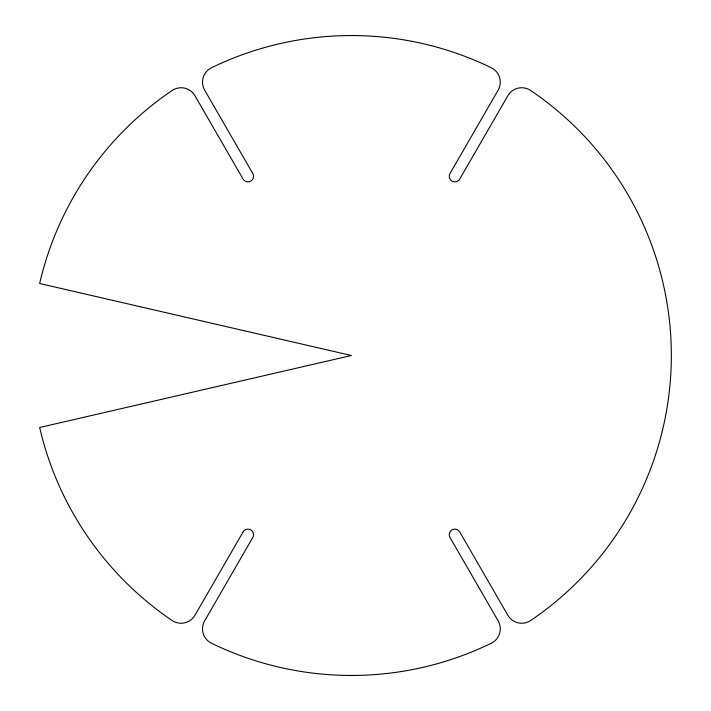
<?xml version="1.0" encoding="UTF-8"?>
<svg xmlns="http://www.w3.org/2000/svg" width="711" height="711" viewBox="0 0 711 711"><rect width="100%" height="100%" fill="white"/><g stroke="black" fill="none" stroke-linecap="round" stroke-linejoin="round"><path stroke-width="1.07" d="M243.091 531.899L194.956 615.264A15.998 15.998 0 0 1 172.142 620.516A319.95 319.95 0 0 1 39.656 427.498L351.394 355.5L39.656 283.502A319.95 319.95 0 0 1 172.142 90.484A15.998 15.998 0 0 1 194.956 95.736L243.091 179.101A5.599 5.599 0 0 0 250.734 181.145A5.599 5.599 0 0 0 252.787 173.502L204.652 90.137A15.998 15.998 0 0 1 211.514 67.749A319.95 319.95 0 0 1 491.283 67.749A15.998 15.998 0 0 1 498.144 90.137L450.01 173.502A5.599 5.599 0 0 0 452.063 181.145A5.599 5.599 0 0 0 459.706 179.101L507.841 95.736A15.998 15.998 0 0 1 530.655 90.484A319.95 319.95 0 0 1 530.655 620.516A15.998 15.998 0 0 1 507.841 615.264L459.706 531.899A5.599 5.599 0 0 0 452.063 529.855A5.599 5.599 0 0 0 450.01 537.498L498.144 620.863A15.998 15.998 0 0 1 491.283 643.251A319.95 319.95 0 0 1 211.514 643.251A15.998 15.998 0 0 1 204.652 620.863L252.787 537.498A5.599 5.599 0 0 0 250.734 529.855A5.599 5.599 0 0 0 243.091 531.899"/></g></svg>
